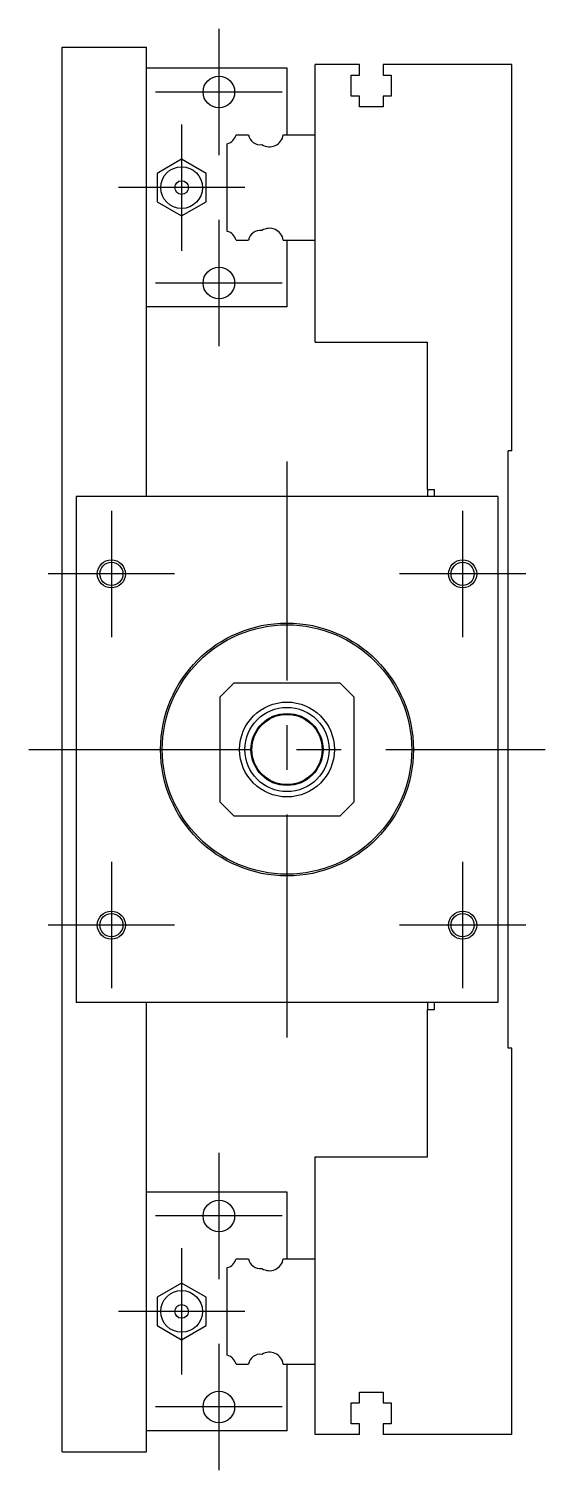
# Model space of a CAD drawing. Extents: x -14 to 849, y -275 to 103.
# Drawn here: x 775.8 to 849.3, y -102.6 to 102.6 of the extents above; entities that cross this region are included whole.
import ezdxf

# ---------------------------------------------------------------- set-up
doc = ezdxf.new("R2010")
doc.units = 0
doc.linetypes.add('CENTER', pattern=[50.8, 31.75, -6.35, 6.35, -6.35])
doc.layers.get('0').update_dxf_attribs({"linetype": 'CONTINUOUS'})
doc.layers.add('CENTER', color=1, linetype='CENTER')

msp = doc.modelspace()

# ---------------------------------------------------------------- linework, layer by layer
at = {"color": 7, "linetype": 'CONTINUOUS'}
for p, q in [((780.55, 100), (792.55, 100)), ((780.55, -100), (780.55, 100)), ((792.55, 36), (792.55, 100)), ((812.55, 97), (792.55, 97)), ((812.55, 87.5), (812.55, 97)), ((816.55, 87.5), (816.55, 97.5)), ((822.85, 97.5), (816.55, 97.5)), ((822.85, 96), (822.85, 97.5)), ((826.25, 97.5), (826.25, 96)), ((844.55, 97.5), (826.25, 97.5)), ((844.55, 42.5), (844.55, 97.5)), ((821.7, 96), (822.85, 96)), ((821.7, 93), (821.7, 96)), ((826.25, 96), (827.4, 96)), ((827.4, 96), (827.4, 93)), ((822.85, 93), (821.7, 93)), ((822.85, 91.5), (822.85, 93)), ((826.25, 93), (826.25, 91.5)), ((827.4, 93), (826.25, 93)), ((826.25, 91.5), (822.85, 91.5)), ((804.05, 73.752272), (804.05, 86.247728)), ((805.302272, 87.5), (807.07668, 87.5)), ((812.027372, 87.5), (816.55, 87.5)), ((816.55, 72.5), (816.55, 87.5)), ((816.55, 72.5), (816.55, 87.5)), ((797.54996, 84.041452), (794.04996, 82.020726)), ((801.049959, 82.020726), (797.54996, 84.041452)), ((794.04996, 82.020726), (794.049959, 77.979274)), ((801.049959, 77.979274), (801.049959, 82.020726)), ((794.049959, 77.979274), (797.54996, 75.958548)), ((797.54996, 75.958548), (801.049959, 77.979274)), ((805.302272, 72.5), (807.07668, 72.5)), ((812.027372, 72.5), (816.55, 72.5)), ((812.55, 63), (812.55, 72.5)), ((816.55, 58), (816.55, 72.5)), ((812.55, 63), (792.55, 63)), ((816.55, 58), (832.55, 58)), ((832.55, 37), (832.55, 58)), ((844.55, 42.5), (844.05, 42.5)), ((844.05, -42.5), (844.05, 42.5)), ((832.55, 37), (833.55, 37)), ((832.55, 37), (832.55, 36)), ((833.55, 36), (833.55, 37)), ((842.55, 36), (782.55, 36)), ((782.55, 36), (782.55, -36)), ((842.55, 36), (842.55, -36)), ((805.05, 9.5), (803.05, 7.5)), ((805.05, 9.5), (820.05, 9.5)), ((822.05, 7.5), (820.05, 9.5)), ((803.05, -7.5), (803.05, 7.5)), ((822.05, 7.5), (822.05, -7.5)), ((829.15, -5.499994), (829.15, -5.500852)), ((803.05, -7.5), (805.05, -9.5)), ((820.05, -9.5), (822.05, -7.5)), ((820.05, -9.5), (805.05, -9.5)), ((842.55, -36), (782.55, -36)), ((792.55, -100), (792.55, -36)), ((832.55, -36), (832.55, -37)), ((833.55, -37), (833.55, -36)), ((832.55, -58), (832.55, -37)), ((832.55, -37), (833.55, -37)), ((844.55, -42.5), (844.05, -42.5)), ((844.55, -97.5), (844.55, -42.5)), ((816.55, -72.5), (816.55, -58)), ((816.55, -58), (832.55, -58)), ((812.55, -63), (792.55, -63)), ((812.55, -72.5), (812.55, -63)), ((804.05, -86.247728), (804.05, -73.752272)), ((805.302272, -72.5), (807.07668, -72.5)), ((812.027372, -72.5), (816.55, -72.5)), ((816.55, -87.5), (816.55, -72.5)), ((816.55, -87.5), (816.55, -72.5)), ((797.54996, -75.958548), (794.04996, -77.979274)), ((801.049959, -77.979274), (797.54996, -75.958548)), ((794.04996, -77.979274), (794.049959, -82.020726)), ((801.049959, -82.020726), (801.049959, -77.979274)), ((794.049959, -82.020726), (797.54996, -84.041452)), ((797.54996, -84.041452), (801.049959, -82.020726)), ((805.302272, -87.5), (807.07668, -87.5)), ((812.027372, -87.5), (816.55, -87.5)), ((812.55, -97), (812.55, -87.5)), ((816.55, -97.5), (816.55, -87.5)), ((822.85, -91.5), (826.25, -91.5)), ((822.85, -93), (822.85, -91.5)), ((826.25, -91.5), (826.25, -93)), ((821.7, -93), (822.85, -93)), ((821.7, -96), (821.7, -93)), ((826.25, -93), (827.4, -93)), ((827.4, -93), (827.4, -96)), ((822.85, -96), (821.7, -96)), ((822.85, -97.5), (822.85, -96)), ((826.25, -96), (826.25, -97.5)), ((827.4, -96), (826.25, -96)), ((812.55, -97), (792.55, -97)), ((822.85, -97.5), (816.55, -97.5)), ((844.55, -97.5), (826.25, -97.5)), ((780.55, -100), (792.55, -100))]:
    msp.add_line(p, q, dxfattribs=at)
for centre, radius in [((802.849959, 93.6), 2.25), ((797.54996, 80), 2.97), ((797.54996, 80), 0.97), ((802.849959, 66.4), 2.25), ((787.55, 25), 1.65), ((837.55, 25), 1.65), ((812.55, 0), 18), ((812.55, 0), 17.75), ((812.55, 0), 6.75), ((812.55, 0), 6), ((812.55, 0), 5.125), ((812.55, 0), 5), ((787.55, -25), 1.65), ((837.55, -25), 1.65), ((802.849959, -66.4), 2.25), ((797.54996, -80), 2.97), ((797.54996, -80), 0.97), ((802.849959, -93.6), 2.25)]:
    msp.add_circle(centre, radius, dxfattribs=at)
at = {"color": 3, "linetype": 'CONTINUOUS'}
for centre in [(787.55, 25), (837.55, 25), (787.55, -25), (837.55, -25)]:
    msp.add_circle(centre, 2, dxfattribs=at)
at = {"color": 7, "linetype": 'CONTINUOUS'}
for centre, radius, start, end in [((803.65, 87.9), 1.7, 283.608961, 346.391039), ((808.75, 87.8), 1.7, 190.164249, 277.540197), ((810.05, 87.8), 2, 237.42103, 351.373073), ((808.75, 72.2), 1.7, 82.459803, 169.835751), ((810.05, 72.2), 2, 8.626927, 122.57897), ((803.65, 72.1), 1.7, 13.608961, 76.391039), ((803.65, -72.1), 1.7, 283.608961, 346.391039), ((808.75, -72.2), 1.7, 190.164249, 277.540197), ((810.05, -72.2), 2, 237.42103, 351.373073), ((808.75, -87.8), 1.7, 82.459803, 169.835751), ((810.05, -87.8), 2, 8.626927, 122.57897), ((803.65, -87.9), 1.7, 13.608961, 76.391039)]:
    msp.add_arc(centre, radius, start, end, dxfattribs=at)
at = {"layer": 'CENTER', "color": 1, "linetype": 'CENTER'}
for p, q in [((802.849959, 102.6), (802.849959, 84.6)), ((811.849959, 93.6), (793.849959, 93.6)), ((797.54996, 89), (797.54996, 71)), ((806.54996, 80), (788.54996, 80)), ((802.849959, 75.4), (802.849959, 57.4)), ((811.849959, 66.4), (793.849959, 66.4)), ((812.55, -41), (812.55, 41)), ((787.55, 34), (787.55, 16)), ((837.55, 34), (837.55, 16)), ((796.55, 25), (778.55, 25)), ((846.55, 25), (828.55, 25)), ((775.8, 0), (849.3, 0)), ((787.55, -16), (787.55, -34)), ((837.55, -16), (837.55, -34)), ((796.55, -25), (778.55, -25)), ((846.55, -25), (828.55, -25)), ((802.849959, -57.4), (802.849959, -75.4)), ((811.849959, -66.4), (793.849959, -66.4)), ((797.54996, -71), (797.54996, -89)), ((806.54996, -80), (788.54996, -80)), ((802.849959, -84.6), (802.849959, -102.6)), ((811.849959, -93.6), (793.849959, -93.6))]:
    msp.add_line(p, q, dxfattribs=at)

doc.saveas('drawing.dxf')
